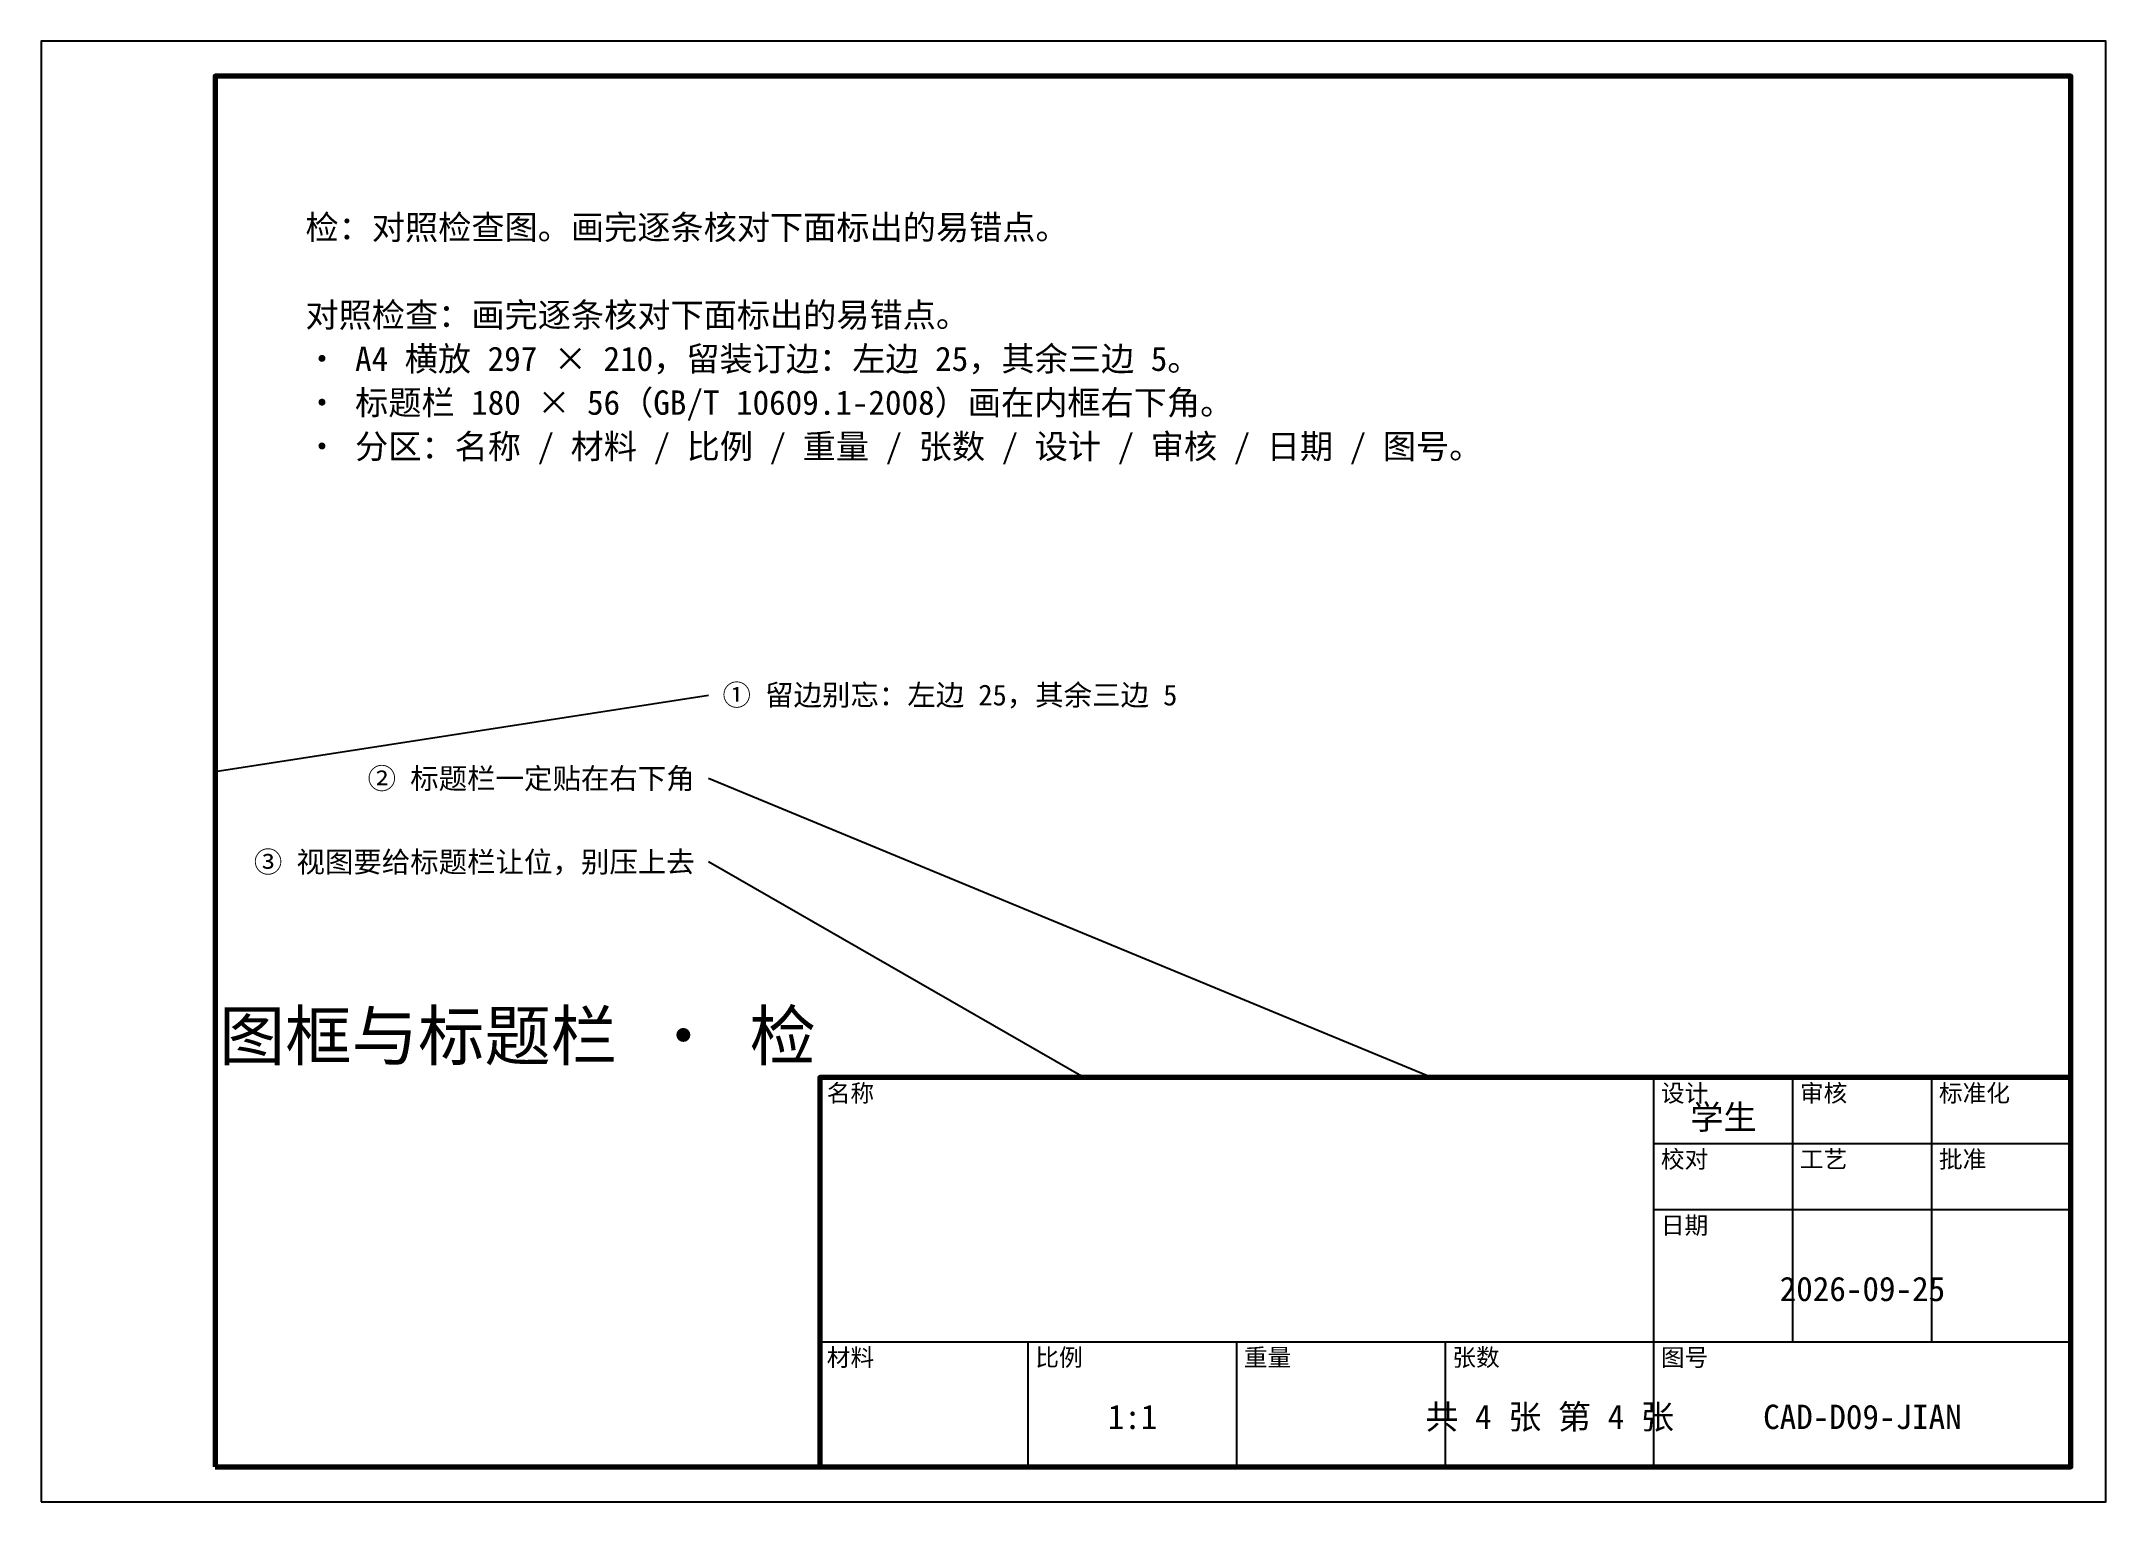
# Model space of a CAD drawing. Header units: millimetres. Extents: x 0 to 297, y 0 to 210.
import ezdxf
from ezdxf.enums import TextEntityAlignment as Align

# ---------------------------------------------------------------- set-up
doc = ezdxf.new("R2010")
doc.units = ezdxf.units.MM
for name, color, linetype, lineweight in [('图框', 7, 'CONTINUOUS', 70), ('文字', 7, 'CONTINUOUS', 25), ('细实线', 3, 'CONTINUOUS', 25)]:
    doc.layers.add(name, color=color, linetype=linetype, lineweight=lineweight)
doc.styles.add('长仿宋', font='simfang.ttf', dxfattribs={"width": 0.7})

msp = doc.modelspace()

# ---------------------------------------------------------------- linework, layer by layer
at = {"layer": '图框'}
for points in [[(25, 5), (292, 5), (292, 205), (25, 205)], [(112, 5), (292, 5), (292, 61), (112, 61)]]:
    msp.add_lwpolyline(points, close=True, dxfattribs=at)
at = {"layer": '细实线'}
for p, q in [((25, 105), (96, 116)), ((200, 61), (96, 104)), ((150, 61), (96, 92)), ((232, 5), (232, 61)), ((252, 23), (252, 61)), ((272, 23), (272, 61)), ((232, 51.5), (292, 51.5)), ((232, 42), (292, 42)), ((112, 23), (292, 23)), ((142, 5), (142, 23)), ((172, 5), (172, 23)), ((202, 5), (202, 23))]:
    msp.add_line(p, q, dxfattribs=at)
msp.add_lwpolyline([(0, 0), (297, 0), (297, 210), (0, 210)], close=True, dxfattribs=at)

# ---------------------------------------------------------------- texts
at = {"layer": '文字', "style": '长仿宋'}
for s, height, p in [('检：对照检查图。画完逐条核对下面标出的易错点。', 3.5, (38, 185)), ('对照检查：画完逐条核对下面标出的易错点。', 3.5, (38, 172.4)), ('· A4 横放 297 × 210，留装订边：左边 25，其余三边 5。', 3.5, (38, 166.1)), ('· 标题栏 180 × 56（GB/T 10609.1-2008）画在内框右下角。', 3.5, (38, 159.8)), ('· 分区：名称 / 材料 / 比例 / 重量 / 张数 / 设计 / 审核 / 日期 / 图号。', 3.5, (38, 153.5)), ('名称', 2.5, (113, 60)), ('设计', 2.5, (233, 60)), ('审核', 2.5, (253, 60)), ('标准化', 2.5, (273, 60)), ('校对', 2.5, (233, 50.5)), ('工艺', 2.5, (253, 50.5)), ('批准', 2.5, (273, 50.5)), ('日期', 2.5, (233, 41)), ('材料', 2.5, (113, 22)), ('比例', 2.5, (143, 22)), ('重量', 2.5, (173, 22)), ('张数', 2.5, (203, 22)), ('图号', 2.5, (233, 22))]:
    msp.add_text(s, height=height, dxfattribs=at).set_placement(p, align=Align.TOP_LEFT)
msp.add_text('① 留边别忘：左边 25，其余三边 5', height=3, dxfattribs=at).set_placement((98, 116), align=Align.MIDDLE_LEFT)
for s, p in [('② 标题栏一定贴在右下角', (94, 104)), ('③ 视图要给标题栏让位，别压上去', (94, 92))]:
    msp.add_text(s, height=3, dxfattribs=at).set_placement(p, align=Align.MIDDLE_RIGHT)
for s, height, p in [('图框与标题栏 · 检', 7, (68.5, 67)), ('学生', 3.5, (242, 55.3)), ('2026-09-25', 3.5, (262, 30.6)), ('1:1', 3.5, (157, 12.2)), ('共 4 张 第 4 张', 3.5, (217, 12.2)), ('CAD-D09-JIAN', 3.5, (262, 12.2))]:
    msp.add_text(s, height=height, dxfattribs=at).set_placement(p, align=Align.MIDDLE_CENTER)

doc.saveas('drawing.dxf')
